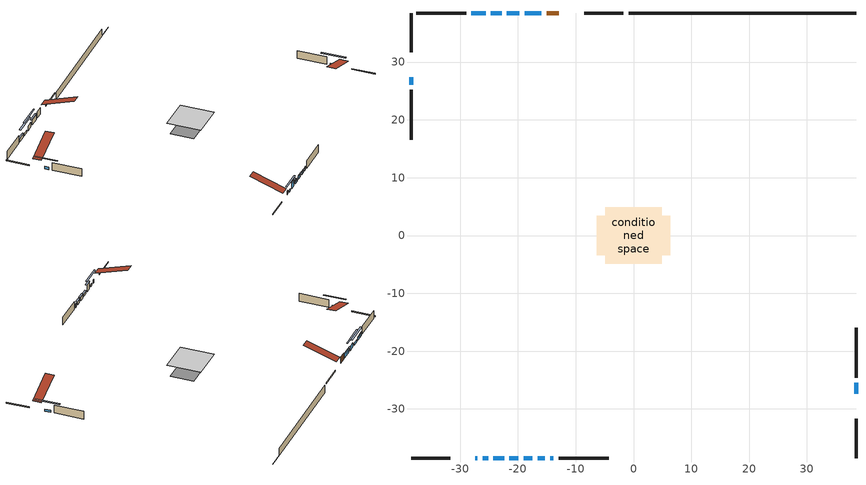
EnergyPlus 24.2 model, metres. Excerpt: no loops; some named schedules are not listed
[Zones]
conditioned space
 floor adiabatic (AdiabaticFloorConstruction): -4.92,-4.92 -4.92,4.92 4.92,4.92 4.92,-4.92 z1.68
 floor foundation (Slab1 construction): -6.37,-3.46 -6.37,3.46 6.37,3.46 6.37,-3.46 z-0.61
 wall outside (RimJoist1 construction): -1.76,38.49 -8.55,38.49 / -38.49,-38.49 -31.7,-38.49 / -38.49,38.49 -38.49,31.7 / 38.49,-38.49 38.49,-31.7 z1.68:1.98
 wall outside (AdiabaticWallConstruction 1): -12.92,38.49 -15.01,38.49 z1.68:3.71
 wall outside (AdiabaticWallConstruction): -15.94,38.49 -18.84,38.49 z1.68:3.2; -27.33,-38.49 -27,-38.49 / -14.41,-38.49 -13.84,-38.49 z1.68:2.9; -26.07,-38.49 -25.15,-38.49 / 38.49,-27.33 38.49,-25.5 / -22.83,38.49 -24.66,38.49 / -21.47,-38.49 -19.94,-38.49 z1.68:2.29; -38.49,27.33 -38.49,26.11 z1.68:2.44; -19.76,38.49 -21.9,38.49 z1.68:3; -24.23,-38.49 -22.4,-38.49 z1.68:3.71; -25.58,38.49 -28.02,38.49 / -16.56,-38.49 -15.34,-38.49 z1.68:2.6; -19.02,-38.49 -17.49,-38.49 z1.68:2.7
 wall outside (Wall1 construction): -28.95,38.49 -37.56,38.49 / -12.91,-38.49 -4.31,-38.49 / -38.49,25.18 -38.49,16.58 / 38.49,-24.57 38.49,-15.97 z1.68:4.12
 wall foundation (FoundationWall1 construction): -0.83,38.49,-0.61 -0.83,38.49,1.68 33.56,38.49,1.68 33.56,38.49,-0.51 38.49,38.49,-0.51 38.49,38.49,-0.61
 window (WindowConstruction): -15.94,38.49 -18.84,38.49 z1.68:3.2
 window (WindowConstruction 12): -27.33,-38.49 -27,-38.49 z1.68:2.9
 window (WindowConstruction 6): -26.07,-38.49 -25.15,-38.49 z1.68:2.29
 window (WindowConstruction 7): 38.49,-27.33 38.49,-25.5 z1.68:2.29
 window (WindowConstruction 8): -38.49,27.33 -38.49,26.11 z1.68:2.44
 window (WindowConstruction 9): -19.76,38.49 -21.9,38.49 z1.68:3
 window (WindowConstruction 10): -22.83,38.49 -24.66,38.49 z1.68:2.29
 window (WindowConstruction 1): -24.23,-38.49 -22.4,-38.49 z1.68:3.71
 window (WindowConstruction 2): -21.47,-38.49 -19.94,-38.49 z1.68:2.29
 window (WindowConstruction 3): -25.58,38.49 -28.02,38.49 z1.68:2.59
 window (WindowConstruction 4): -19.01,-38.49 -17.49,-38.49 z1.68:2.69
 window (WindowConstruction 5): -16.56,-38.49 -15.34,-38.49 z1.68:2.59
 window (WindowConstruction 11): -14.41,-38.49 -13.84,-38.49 z1.68:2.9
 door (Door): -12.92,38.49 -15.01,38.49 z1.68:3.71
 ceiling adiabatic (AdiabaticFloorConstruction): 4.92,-4.92 4.92,4.92 -4.92,4.92 -4.92,-4.92 z1.68
 roof outside (Roof1 construction): -11.99,38.49,4.12 -11.99,28.95,7.3 -9.48,28.95,7.3 -9.48,38.49,4.12; -28.26,-38.49,4.12 -28.26,-28.95,7.3 -30.77,-28.95,7.3 -30.77,-38.49,4.12; -38.49,28.26,4.12 -28.95,28.26,7.3 -28.95,30.77,7.3 -38.49,30.77,4.12; 38.49,-28.26,4.12 28.95,-28.26,7.3 28.95,-30.77,7.3 38.49,-30.77,4.12
shading: -19.04,38.49 -15.74,38.49 -15.74,38.9 -19.04,38.9 z3.41; -22.51,-38.49 -28.71,-38.49 -28.71,-38.9 -22.51,-38.9 z4.93; 38.49,-22.86 38.49,-29.97 38.9,-29.97 38.9,-22.86 z4.93; -38.49,23.47 -38.49,29.97 -38.9,29.97 -38.9,23.47 z5.08; -24.54,38.49 -17.12,38.49 -17.12,38.9 -24.54,38.9 z5.64; -27.3,38.49 -20.19,38.49 -20.19,38.9 -27.3,38.9 z4.93; -22.2,-38.49 -24.43,-38.49 -24.43,-38.9 -22.2,-38.9 z3.91; -19.74,-38.49 -21.67,-38.49 -21.67,-38.9 -19.74,-38.9 z2.49; -28.22,38.49 -25.38,38.49 -25.38,38.9 -28.22,38.9 z2.8; -17.29,-38.49 -19.22,-38.49 -19.22,-38.9 -17.29,-38.9 z2.9; -15.14,-38.49 -16.76,-38.49 -16.76,-38.9 -15.14,-38.9 z2.8
[Building]
Building 1: Terrain=Suburbs
[Site:Location]
London AP_ON: Latitude {deg}=43.03; Longitude {deg}=-81.15; Time Zone {hr}=-5; Elevation {m}=278; Keep Site Location Information=Yes
[Site:GroundTemperature:Shallow]
3.98693, 1.93205, 1.76749, 2.74264, 6.6573, 10.5537, 13.9317, 16.0716, 16.2534, 14.513, 11.2211, 7.44421
[Site:WaterMainsTemperature]
Calculation Method=Schedule; Temperature Schedule=mains temperature schedule
[Material] Roughness=Rough; Thermal Absorptance=0.9
Name | Thickness {m} | Conductivity {W/m-K} | Density {kg/m3} | Specific Heat {J/kg-K} | Solar Absorptance | Visible Absorptance
asphalt or fiberglass shingles | 0.00635 | 0.162714 | 1121.4 | 1465.45 | 0.4 | 0.4
concrete 4.0 in. | 0.1016 | 1.803125 | 2242.8 | 837.4 | 0.7 | 0.7
concrete 8.0 in. | 0.2032 | 1.803125 | 2242.8 | 837.4 | 0.7 | 0.7
door material | 0.04445 | 0.188738 | 512.64 | 1214.23 | 0.7 | 0.7
exterior vertical ins | 0.0102051 | 0.029427 | 32.04 | 1214.23 | 0.7 | 0.7
floor covering | 0.0127 | 0.0433444 | 54.468 | 1339.84 | 0.6 | 0.6
floor rigid ins; wall rigid ins | 0.512978 | 0.029427 | 32.04 | 1214.23 | 0.7 | 0.7
floor stud and cavity | 0.1397 | 1.75129 | 37.0049 | 1207.88 | 0.7 | 0.7
furniture material conditioned space 1 | 0.1524 | 0.115458 | 640.8 | 1214.23 | 0.6 | 0.6
gypsum board | 0.0127 | 0.160291 | 801 | 837.4 | 0.6 | 0.6
gypsum board 1 | 0.0127 | 0.160291 | 801 | 837.4 | 0.7 | 0.7
osb sheathing 0.5 in. | 0.0127 | 0.115458 | 512.64 | 1214.23 | 0.7 | 0.7
osb sheathing 0.75 in. | 0.01905 | 0.115458 | 512.64 | 1214.23 | 0.7 | 0.7
osb sheathing 2.0 in. | 0.0508 | 0.115458 | 512.64 | 1214.23 | 0.7 | 0.7
rim joist rigid ins | 0.051816 | 0.029427 | 32.04 | 1214.23 | 0.7 | 0.7
rim joist stud and cavity | 0.0508 | 0.254006 | 125.044 | 1163.47 | 0.6 | 0.6
roof stud and cavity | 0.2032 | 0.115772 | 78.34581 | 1123.46 | 0.7 | 0.7
wall stud and cavity | 0.1397 | 0.0818765 | 139.0536 | 1170.24 | 0.7 | 0.7
wall stud and cavity 1 | 0.0889 | 0.380278 | 52.3479 | 1209.89 | 0.7 | 0.7
wall stud and cavity 2 | 0.0889 | 0.391764 | 83.0341 | 1211.67 | 0.7 | 0.7
wood siding | 0.0254 | 0.102417 | 544.68 | 1172.36 | 0.4 | 0.4
wood siding 1; wood siding 2; wood siding 3 | 0.0254 | 0.102417 | 544.68 | 1172.36 | 0.7 | 0.7
[WindowMaterial:SimpleGlazingSystem]
Name | U-Factor {W/m2-K} | Solar Heat Gain Coefficient
WindowMaterial | 2.881585 | 0.7
WindowMaterial 1 | 2.97584 | 0.59
WindowMaterial 2 | 3.05533 | 0.44
WindowMaterial 3 | 2.99685 | 0.54
WindowMaterial 4 | 2.97357 | 0.57
WindowMaterial 5 | 3.0383 | 0.46
WindowMaterial 6 | 3.00537 | 0.52
WindowMaterial 7 | 2.89578 | 0.69
WindowMaterial 8 | 3.13085 | 0.48
WindowMaterial 9 | 3.05704 | 0.42
[Construction]
AdiabaticFloorConstruction: floor stud and cavity, floor rigid ins, osb sheathing 0.75 in., floor covering
AdiabaticWallConstruction: wood siding 2, wall rigid ins, wall stud and cavity 1, gypsum board
AdiabaticWallConstruction 1: wood siding 3, wall rigid ins, wall stud and cavity 1, gypsum board
Door: door material
FoundationWall1 construction: concrete 8.0 in., gypsum board 1
furniture construction conditioned space 1: furniture material conditioned space 1
PartitionWallConstruction: gypsum board, wall stud and cavity 2, gypsum board
RimJoist1 construction: wood siding 1, rim joist rigid ins, osb sheathing 2.0 in., rim joist stud and cavity
Roof1 construction: asphalt or fiberglass shingles, osb sheathing 0.75 in., roof stud and cavity, gypsum board
Slab1 construction: concrete 4.0 in.
Wall1 construction: wood siding, osb sheathing 0.5 in., wall stud and cavity, gypsum board
WindowConstruction: WindowMaterial
WindowConstruction 1: WindowMaterial 1
WindowConstruction 10; WindowConstruction 6; WindowConstruction 7: WindowMaterial 5
WindowConstruction 11: WindowMaterial 8
WindowConstruction 12: WindowMaterial 9
WindowConstruction 2: WindowMaterial 2
WindowConstruction 3; WindowConstruction 5: WindowMaterial 3
WindowConstruction 4: WindowMaterial 4
WindowConstruction 8: WindowMaterial 6
WindowConstruction 9: WindowMaterial 7
[Zone]
conditioned space: Multiplier=1; Volume {m3}=510.9; Part of Total Floor Area=Yes
[Space]
conditioned space 1: Zone=conditioned space; Volume {m3}=510.9
[SurfaceProperty:ExposedFoundationPerimeter]
Slab1: Exposed Perimeter Calculation Method=TotalExposedPerimeter; Total Exposed Perimeter {m}=39.32
[InternalMass] Zone or ZoneList=conditioned space; Space or SpaceList=conditioned space 1
Name | Construction | Surface Area {m2}
furniture mass conditioned space 1 | furniture construction conditioned space 1 | 74.048
partition wall mass | PartitionWallConstruction | 185.12
[Lights]
interior lighting: Zone or ZoneList or Space or SpaceList=conditioned space 1; Schedule=interior lighting schedule; Design Level Calculation Method=LightingLevel; Lighting Level {W}=343.2; Return Air Fraction=0; Fraction Radiant=0.6; Fraction Visible=0.2; Fraction Replaceable=1
[People]
occupants: Zone or ZoneList or Space or SpaceList=conditioned space 1; Number of People Schedule=occupants schedule; Number of People Calculation Method=People; Number of People=3; Fraction Radiant=0.314171; Sensible Heat Fraction=0.56303; Activity Level Schedule=occupants activity schedule; Carbon Dioxide Generation Rate {m3/s-W}=0; Enable ASHRAE 55 Comfort Warnings=No; Mean Radiant Temperature Calculation Type=EnclosureAveraged
[ElectricEquipment] Zone or ZoneList or Space or SpaceList=conditioned space 1; Design Level Calculation Method=EquipmentLevel
Name | Schedule | Design Level {W} | Fraction Latent | Fraction Radiant | Fraction Lost
clothes dryer | clothes dryer schedule | 140.772 | 0.015 | 0.081 | 0.85
clothes washer | clothes washer schedule | 32.1985 | 0.03 | 0.162 | 0.7
cooking range | cooking range schedule | 215.147 | 0.08 | 0.432 | 0.2
dishwasher | dishwasher schedule | 66.8632 | 0.3 | 0.18 | 0.4
fridge | fridge schedule | 72.9452 | 0 | 0.6 | 0
mech vent house fan | mech vent house fan schedule | 4.93 | 0 | 0 | 1
mech vent house fan cfis | mech vent house fan cfis schedule | 0 | 0 | 0 | 0
misc plug loads | misc plug loads schedule | 494.7 | 0.045 | 0.513 | 0.1
whole house fan | Always On Discrete | 0 | 0 | 0 | 1
[OtherEquipment] Zone or ZoneList or Space or SpaceList=conditioned space 1; Design Level Calculation Method=EquipmentLevel
Name | Fuel Type | Schedule | Design Level {W} | Fraction Latent | Fraction Radiant | Fraction Lost
clothes dryer 1 | Electricity | clothes dryer schedule | 0 | 0.015 | 0.081 | 0.85
cooking range 1 | Electricity | cooking range schedule | 0 | 0.08 | 0.432 | 0.2
general water use latent | None | general water use schedule | 62.594 | 1 | 0 | 0
general water use sensible | None | general water use schedule | -61.6891 | 0 | 0.6 | 0
mech vent house fan latent load | None | Always On Discrete | 0 | 1 | 0 | 0
mech vent house fan sensible load | None | Always On Discrete | 0 | 0 | 0 | 0
water heater energy adjustment1 | NaturalGas | Always On Discrete | 0.01 | 0 | 0 | 1
[ZoneInfiltration:DesignFlowRate] Zone or ZoneList or Space or SpaceList=conditioned space 1; Schedule=Always On Discrete; Design Flow Rate Calculation Method=Flow/Zone; Design Flow Rate {m3/s}=0
infil flow; natural vent flow; whole house fan flow
[AvailabilityManager:Scheduled]
central ac and furnace airloop Availability Manager: Schedule=Always On Discrete
[Foundation:Kiva]
Foundation Kiva 1: Initial Indoor Air Temperature {C}=18; Wall Height Above Grade {m}=1.68; Wall Depth Below Slab {m}=0.2032; Custom Block Material Name 1=exterior vertical ins; Custom Block Depth 1 {m}=2.28999; Custom Block X Position 1 {m}=0.2159; Custom Block Z Position 1 {m}=0
[Foundation:Kiva:Settings]
Soil Conductivity {W/m-K}=0.849921; Soil Density {kg/m3}=1842.3; Soil Specific Heat {J/kg-K}=418.7; Ground Solar Absorptivity=0.9; Ground Thermal Absorptivity=0.9; Ground Surface Roughness {m}=0.03; Far-Field Width {m}=40; Deep-Ground Boundary Condition=ZeroFlux; Deep-Ground Depth {m}=40; Minimum Cell Dimension {m}=0.2; Maximum Cell Growth Coefficient=3; Simulation Timestep=Timestep
[Exterior:Lights]
exterior lighting: Schedule=exterior lighting schedule; Design Level {W}=75.6
[EnergyManagementSystem:GlobalVariable]
central_ac_and_furnace_airloop_Fan_RTF
infil_program_Qfan
infil_program_Qinf
natural_vent_program_Qnv
natural_vent_program_Qwhf
[EnergyManagementSystem:Sensor]
Name | Output:Variable or Output:Meter Index Key | Output:Variable or Output:Meter
airflow_gain | infil flow | Infiltration Sensible Heat Gain Energy
airflow_gain_1 | natural vent flow | Infiltration Sensible Heat Gain Energy
airflow_gain_2 | whole house fan flow | Infiltration Sensible Heat Gain Energy
airflow_loss | infil flow | Infiltration Sensible Heat Loss Energy
airflow_loss_1 | natural vent flow | Infiltration Sensible Heat Loss Energy
airflow_loss_2 | whole house fan flow | Infiltration Sensible Heat Loss Energy
clg_load_cond |  | Cooling:EnergyTransfer:Zone:CONDITIONED SPACE
clg_sp_s; clg_sp_s_1 | cooling setpoint | Schedule Value
clothes_dryer_exhaust_0_sch_s | clothes dryer exhaust 0 schedule | Schedule Value
cool_season | cooling season schedule | Schedule Value
htg_load_cond |  | Heating:EnergyTransfer:Zone:CONDITIONED SPACE
htg_sp_s; htg_sp_s_1 | heating setpoint | Schedule Value
ig_ee_conv | clothes dryer | Electric Equipment Convective Heating Energy
ig_ee_conv_2 | cooking range | Electric Equipment Convective Heating Energy
ig_ee_conv_4 | fridge | Electric Equipment Convective Heating Energy
ig_ee_conv_5 | misc plug loads | Electric Equipment Convective Heating Energy
ig_ee_conv_6 | whole house fan | Electric Equipment Convective Heating Energy
ig_ee_rad | clothes dryer | Electric Equipment Radiant Heating Energy
ig_ee_rad_2 | cooking range | Electric Equipment Radiant Heating Energy
ig_ee_rad_4 | fridge | Electric Equipment Radiant Heating Energy
ig_ee_rad_5 | misc plug loads | Electric Equipment Radiant Heating Energy
ig_ee_rad_6 | whole house fan | Electric Equipment Radiant Heating Energy
ig_lgt_conv | interior lighting | Lights Convective Heating Energy
ig_lgt_rad | interior lighting | Lights Radiant Heating Energy
ig_lgt_vis | interior lighting | Lights Visible Radiation Heating Energy
ig_oe_conv | clothes dryer 1 | Other Equipment Convective Heating Energy
ig_oe_conv_1 | cooking range 1 | Other Equipment Convective Heating Energy
ig_oe_conv_2 | general water use latent | Other Equipment Convective Heating Energy
ig_oe_conv_3 | general water use sensible | Other Equipment Convective Heating Energy
ig_oe_conv_4 | water heater energy adjustment1 | Other Equipment Convective Heating Energy
ig_oe_rad | clothes dryer 1 | Other Equipment Radiant Heating Energy
ig_oe_rad_1 | cooking range 1 | Other Equipment Radiant Heating Energy
ig_oe_rad_2 | general water use latent | Other Equipment Radiant Heating Energy
ig_oe_rad_3 | general water use sensible | Other Equipment Radiant Heating Energy
ig_oe_rad_4 | water heater energy adjustment1 | Other Equipment Radiant Heating Energy
ig_ppl_conv | occupants | People Convective Heating Energy
ig_ppl_rad | occupants | People Radiant Heating Energy
im_conv | furniture mass conditioned space 1 | Surface Inside Face Convection Heat Gain Energy
im_conv_1 | partition wall mass | Surface Inside Face Convection Heat Gain Energy
im_ig | furniture mass conditioned space 1 | Surface Inside Face Internal Gains Radiation Heat Gain Energy
im_ig_1 | partition wall mass | Surface Inside Face Internal Gains Radiation Heat Gain Energy
im_lgt | furniture mass conditioned space 1 | Surface Inside Face Lights Radiation Heat Gain Energy
im_lgt_1 | partition wall mass | Surface Inside Face Lights Radiation Heat Gain Energy
im_sol | furniture mass conditioned space 1 | Surface Inside Face Solar Radiation Heat Gain Energy
im_sol_1 | partition wall mass | Surface Inside Face Solar Radiation Heat Gain Energy
im_surf | furniture mass conditioned space 1 | Surface Inside Face Net Surface Thermal Radiation Heat Gain Energy
im_surf_1 | partition wall mass | Surface Inside Face Net Surface Thermal Radiation Heat Gain Energy
mv_conv | mech vent house fan | Electric Equipment Convective Heating Energy
mv_conv_1 | mech vent house fan cfis | Electric Equipment Convective Heating Energy
mv_conv_2 | mech vent house fan latent load | Other Equipment Convective Heating Energy
mv_conv_3 | mech vent house fan sensible load | Other Equipment Convective Heating Energy
mv_rad | mech vent house fan | Electric Equipment Radiant Heating Energy
mv_rad_1 | mech vent house fan cfis | Electric Equipment Radiant Heating Energy
mv_rad_2 | mech vent house fan latent load | Other Equipment Radiant Heating Energy
mv_rad_3 | mech vent house fan sensible load | Other Equipment Radiant Heating Energy
natural_vent_s | natural vent schedule | Schedule Value
out_pb_s |  | Site Outdoor Air Barometric Pressure
out_wt_s |  | Site Outdoor Air Humidity Ratio
site_vw_s |  | Site Wind Speed
ss_back_out | Window1 | Surface Window Shortwave from Zone Back Out Window Heat Transfer Rate
ss_back_out_1 | Window11 | Surface Window Shortwave from Zone Back Out Window Heat Transfer Rate
ss_back_out_10 | Window6 | Surface Window Shortwave from Zone Back Out Window Heat Transfer Rate
ss_back_out_11 | Window8 | Surface Window Shortwave from Zone Back Out Window Heat Transfer Rate
ss_back_out_12 | Window9 | Surface Window Shortwave from Zone Back Out Window Heat Transfer Rate
ss_back_out_2 | Window12 | Surface Window Shortwave from Zone Back Out Window Heat Transfer Rate
ss_back_out_3 | Window13 | Surface Window Shortwave from Zone Back Out Window Heat Transfer Rate
ss_back_out_4 | Window15 | Surface Window Shortwave from Zone Back Out Window Heat Transfer Rate
ss_back_out_5 | Window16 | Surface Window Shortwave from Zone Back Out Window Heat Transfer Rate
ss_back_out_6 | Window17 | Surface Window Shortwave from Zone Back Out Window Heat Transfer Rate
ss_back_out_7 | Window2 | Surface Window Shortwave from Zone Back Out Window Heat Transfer Rate
ss_back_out_8 | Window3 | Surface Window Shortwave from Zone Back Out Window Heat Transfer Rate
ss_back_out_9 | Window4 | Surface Window Shortwave from Zone Back Out Window Heat Transfer Rate
ss_conv | Door1 | Surface Inside Face Convection Heat Gain Energy
ss_conv_1 | Window1 | Surface Inside Face Convection Heat Gain Energy
ss_conv_10 | Window4 | Surface Inside Face Convection Heat Gain Energy
ss_conv_11 | Window6 | Surface Inside Face Convection Heat Gain Energy
ss_conv_12 | Window8 | Surface Inside Face Convection Heat Gain Energy
ss_conv_13 | Window9 | Surface Inside Face Convection Heat Gain Energy
ss_conv_2 | Window11 | Surface Inside Face Convection Heat Gain Energy
ss_conv_3 | Window12 | Surface Inside Face Convection Heat Gain Energy
ss_conv_4 | Window13 | Surface Inside Face Convection Heat Gain Energy
ss_conv_5 | Window15 | Surface Inside Face Convection Heat Gain Energy
ss_conv_6 | Window16 | Surface Inside Face Convection Heat Gain Energy
ss_conv_7 | Window17 | Surface Inside Face Convection Heat Gain Energy
ss_conv_8 | Window2 | Surface Inside Face Convection Heat Gain Energy
ss_conv_9 | Window3 | Surface Inside Face Convection Heat Gain Energy
ss_ig | Door1 | Surface Inside Face Internal Gains Radiation Heat Gain Energy
ss_ig_1 | Window1 | Surface Inside Face Internal Gains Radiation Heat Gain Energy
ss_ig_10 | Window4 | Surface Inside Face Internal Gains Radiation Heat Gain Energy
ss_ig_11 | Window6 | Surface Inside Face Internal Gains Radiation Heat Gain Energy
ss_ig_12 | Window8 | Surface Inside Face Internal Gains Radiation Heat Gain Energy
ss_ig_13 | Window9 | Surface Inside Face Internal Gains Radiation Heat Gain Energy
ss_ig_2 | Window11 | Surface Inside Face Internal Gains Radiation Heat Gain Energy
ss_ig_3 | Window12 | Surface Inside Face Internal Gains Radiation Heat Gain Energy
ss_ig_4 | Window13 | Surface Inside Face Internal Gains Radiation Heat Gain Energy
ss_ig_5 | Window15 | Surface Inside Face Internal Gains Radiation Heat Gain Energy
ss_ig_6 | Window16 | Surface Inside Face Internal Gains Radiation Heat Gain Energy
ss_ig_7 | Window17 | Surface Inside Face Internal Gains Radiation Heat Gain Energy
ss_ig_8 | Window2 | Surface Inside Face Internal Gains Radiation Heat Gain Energy
ss_ig_9 | Window3 | Surface Inside Face Internal Gains Radiation Heat Gain Energy
ss_lgt | Door1 | Surface Inside Face Lights Radiation Heat Gain Energy
ss_sol | Door1 | Surface Inside Face Solar Radiation Heat Gain Energy
ss_surf | Door1 | Surface Inside Face Net Surface Thermal Radiation Heat Gain Energy
ss_surf_1 | Window1 | Surface Inside Face Net Surface Thermal Radiation Heat Gain Energy
ss_surf_10 | Window4 | Surface Inside Face Net Surface Thermal Radiation Heat Gain Energy
ss_surf_11 | Window6 | Surface Inside Face Net Surface Thermal Radiation Heat Gain Energy
ss_surf_12 | Window8 | Surface Inside Face Net Surface Thermal Radiation Heat Gain Energy
ss_surf_13 | Window9 | Surface Inside Face Net Surface Thermal Radiation Heat Gain Energy
ss_surf_2 | Window11 | Surface Inside Face Net Surface Thermal Radiation Heat Gain Energy
ss_surf_3 | Window12 | Surface Inside Face Net Surface Thermal Radiation Heat Gain Energy
ss_surf_4 | Window13 | Surface Inside Face Net Surface Thermal Radiation Heat Gain Energy
ss_surf_5 | Window15 | Surface Inside Face Net Surface Thermal Radiation Heat Gain Energy
ss_surf_6 | Window16 | Surface Inside Face Net Surface Thermal Radiation Heat Gain Energy
ss_surf_7 | Window17 | Surface Inside Face Net Surface Thermal Radiation Heat Gain Energy
ss_surf_8 | Window2 | Surface Inside Face Net Surface Thermal Radiation Heat Gain Energy
ss_surf_9 | Window3 | Surface Inside Face Net Surface Thermal Radiation Heat Gain Energy
ss_trans_in | Window1 | Surface Window Transmitted Solar Radiation Rate
ss_trans_in_1 | Window11 | Surface Window Transmitted Solar Radiation Rate
ss_trans_in_10 | Window6 | Surface Window Transmitted Solar Radiation Rate
ss_trans_in_11 | Window8 | Surface Window Transmitted Solar Radiation Rate
ss_trans_in_12 | Window9 | Surface Window Transmitted Solar Radiation Rate
ss_trans_in_2 | Window12 | Surface Window Transmitted Solar Radiation Rate
ss_trans_in_3 | Window13 | Surface Window Transmitted Solar Radiation Rate
ss_trans_in_4 | Window15 | Surface Window Transmitted Solar Radiation Rate
ss_trans_in_5 | Window16 | Surface Window Transmitted Solar Radiation Rate
ss_trans_in_6 | Window17 | Surface Window Transmitted Solar Radiation Rate
ss_trans_in_7 | Window2 | Surface Window Transmitted Solar Radiation Rate
ss_trans_in_8 | Window3 | Surface Window Transmitted Solar Radiation Rate
ss_trans_in_9 | Window4 | Surface Window Transmitted Solar Radiation Rate
ss_trans_out | Window1 | Surface Inside Face Initial Transmitted Diffuse Transmitted Out Window Solar Radiation Rate
ss_trans_out_1 | Window11 | Surface Inside Face Initial Transmitted Diffuse Transmitted Out Window Solar Radiation Rate
ss_trans_out_10 | Window6 | Surface Inside Face Initial Transmitted Diffuse Transmitted Out Window Solar Radiation Rate
ss_trans_out_11 | Window8 | Surface Inside Face Initial Transmitted Diffuse Transmitted Out Window Solar Radiation Rate
ss_trans_out_12 | Window9 | Surface Inside Face Initial Transmitted Diffuse Transmitted Out Window Solar Radiation Rate
ss_trans_out_2 | Window12 | Surface Inside Face Initial Transmitted Diffuse Transmitted Out Window Solar Radiation Rate
ss_trans_out_3 | Window13 | Surface Inside Face Initial Transmitted Diffuse Transmitted Out Window Solar Radiation Rate
ss_trans_out_4 | Window15 | Surface Inside Face Initial Transmitted Diffuse Transmitted Out Window Solar Radiation Rate
ss_trans_out_5 | Window16 | Surface Inside Face Initial Transmitted Diffuse Transmitted Out Window Solar Radiation Rate
ss_trans_out_6 | Window17 | Surface Inside Face Initial Transmitted Diffuse Transmitted Out Window Solar Radiation Rate
ss_trans_out_7 | Window2 | Surface Inside Face Initial Transmitted Diffuse Transmitted Out Window Solar Radiation Rate
ss_trans_out_8 | Window3 | Surface Inside Face Initial Transmitted Diffuse Transmitted Out Window Solar Radiation Rate
ss_trans_out_9 | Window4 | Surface Inside Face Initial Transmitted Diffuse Transmitted Out Window Solar Radiation Rate
s_conv | FoundationWall1 | Surface Inside Face Convection Heat Gain Energy
s_conv_1 | inferred conditioned ceiling | Surface Inside Face Convection Heat Gain Energy
s_conv_10 | Roof1:90 | Surface Inside Face Convection Heat Gain Energy
s_conv_11 | Slab1 | Surface Inside Face Convection Heat Gain Energy
s_conv_12 | Wall1:0 | Surface Inside Face Convection Heat Gain Energy
s_conv_13 | Wall1:180 | Surface Inside Face Convection Heat Gain Energy
s_conv_14 | Wall1:270 | Surface Inside Face Convection Heat Gain Energy
s_conv_15 | Wall1:90 | Surface Inside Face Convection Heat Gain Energy
s_conv_2 | inferred conditioned floor | Surface Inside Face Convection Heat Gain Energy
s_conv_3 | RimJoist1:0 | Surface Inside Face Convection Heat Gain Energy
s_conv_4 | RimJoist1:180 | Surface Inside Face Convection Heat Gain Energy
s_conv_5 | RimJoist1:270 | Surface Inside Face Convection Heat Gain Energy
s_conv_6 | RimJoist1:90 | Surface Inside Face Convection Heat Gain Energy
s_conv_7 | Roof1:0 | Surface Inside Face Convection Heat Gain Energy
s_conv_8 | Roof1:180 | Surface Inside Face Convection Heat Gain Energy
s_conv_9 | Roof1:270 | Surface Inside Face Convection Heat Gain Energy
s_ig | FoundationWall1 | Surface Inside Face Internal Gains Radiation Heat Gain Energy
s_ig_1 | inferred conditioned ceiling | Surface Inside Face Internal Gains Radiation Heat Gain Energy
s_ig_10 | Roof1:90 | Surface Inside Face Internal Gains Radiation Heat Gain Energy
s_ig_11 | Slab1 | Surface Inside Face Internal Gains Radiation Heat Gain Energy
s_ig_12 | Wall1:0 | Surface Inside Face Internal Gains Radiation Heat Gain Energy
s_ig_13 | Wall1:180 | Surface Inside Face Internal Gains Radiation Heat Gain Energy
s_ig_14 | Wall1:270 | Surface Inside Face Internal Gains Radiation Heat Gain Energy
s_ig_15 | Wall1:90 | Surface Inside Face Internal Gains Radiation Heat Gain Energy
s_ig_2 | inferred conditioned floor | Surface Inside Face Internal Gains Radiation Heat Gain Energy
s_ig_3 | RimJoist1:0 | Surface Inside Face Internal Gains Radiation Heat Gain Energy
s_ig_4 | RimJoist1:180 | Surface Inside Face Internal Gains Radiation Heat Gain Energy
s_ig_5 | RimJoist1:270 | Surface Inside Face Internal Gains Radiation Heat Gain Energy
s_ig_6 | RimJoist1:90 | Surface Inside Face Internal Gains Radiation Heat Gain Energy
